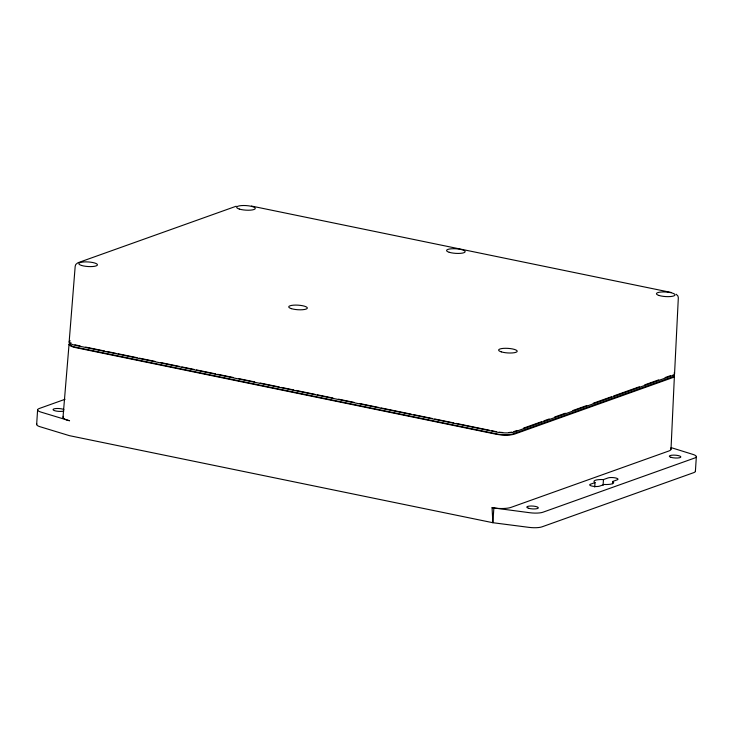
<?xml version="1.0" encoding="UTF-8"?>
<svg xmlns="http://www.w3.org/2000/svg" width="733" height="733" viewBox="0 0 733 733"><rect width="100%" height="100%" fill="white"/><g stroke="black" fill="none" stroke-linecap="round" stroke-linejoin="round"><path stroke-width="1.1" d="M671.007 449.247L674.397 376.102M674.552 373.876L678.327 297.827L677.924 296.031L676.202 294.245M36.65 424.544L37.594 409.921M594.738 487.088L595.031 482.589A9.877 2.428 3.7 0 1 603.451 479.574L608.078 477.925A5.351 1.31 3.7 0 1 615.381 477.907A5.351 1.31 3.7 0 1 617.268 479.822L612.641 481.471A9.877 2.428 3.7 0 1 604.23 484.476L599.603 486.135A5.351 1.31 3.7 0 1 592.301 486.153A5.351 1.31 3.7 0 1 590.404 484.238L595.031 482.589M603.085 485.2L603.451 479.574M612.504 483.725L612.641 481.471M695.406 471.237L696.35 456.613M670.521 448.248A15.265 3.747 3.7 0 1 668.89 450.987L511.066 507.364A15.265 3.747 3.7 0 1 493.868 508.024L492.851 522.711L528.878 527.357A11.627 2.85 3.7 0 0 541.971 526.853L693.803 472.62A11.627 2.85 3.7 0 0 695.315 470.916M69.14 342.082L75.197 266.18L75.801 264.439L77.698 262.881M63.001 417.26L69.049 344.29M78.385 262.588L236.173 206.23M65.045 399.293L39.197 408.528A11.627 2.85 3.7 0 0 40.92 412.083L69.571 420.751L67.363 420.192A15.265 3.747 3.7 0 1 63.551 416.326M513.815 431.618L517.031 430.463M523.472 428.164L541.714 421.649M543.859 420.879L549.228 418.964M554.597 417.05L565.326 413.22M572.84 410.535L586.785 405.551M593.226 403.251L611.469 396.736M613.613 395.967L639.368 386.767M644.738 384.852L658.692 379.868M665.124 377.568L670.493 375.653M36.888 423.94A11.627 2.85 3.7 0 0 39.976 426.707L69.415 435.659L492.851 522.711L492.063 507.731L493.868 508.024M251.419 206.046L671.062 292.44M80.062 345.949L74.922 344.803M85.651 347.103L104.672 351.015M106.917 351.474L115.869 353.324M118.105 353.782L137.126 357.695M139.362 358.162L155.029 361.387M160.619 362.542L179.64 366.454M181.876 366.912L194.19 369.45M196.426 369.908L215.447 373.83M217.683 374.288L233.341 377.513M238.94 378.668L254.608 381.893M260.197 383.047L279.218 386.96M281.454 387.427L293.768 389.956M296.004 390.423L315.025 394.336M317.261 394.794L332.929 398.028M338.518 399.173L354.186 402.399M359.775 403.553L378.796 407.475M381.032 407.933L411.25 414.154M413.485 414.612L432.507 418.534M434.742 418.992L453.764 422.914M455.999 423.372L489.562 430.28M491.806 430.747L496.278 431.664M492.063 507.731L529.822 512.734A11.627 2.85 3.7 0 0 542.915 512.23L694.747 457.997A11.627 2.85 3.7 0 0 693.024 454.442L671.19 447.643M63.844 410.975A5.809 1.429 3.7 0 1 55.076 410.81A5.809 1.429 3.7 0 1 55.158 408.62A5.809 1.429 3.7 0 1 63.899 409.555M511.716 432.149A12.745 3.124 3.7 0 1 509.069 432.479M502.691 432.497A12.745 3.124 3.7 0 1 499.411 432.186M70.698 343.575A12.745 3.124 3.7 0 0 73.886 346.801L499.265 434.412A12.745 3.124 3.7 0 0 511.579 434.376L672.747 376.808A12.745 3.124 3.7 0 0 672.812 375.195M70.973 342.696A13.936 3.418 3.7 0 0 75.893 347.68L495.6 434.119A13.936 3.418 3.7 0 0 514.648 434.064L672.473 377.697A13.936 3.418 3.7 0 0 673.957 375.186M674.103 372.96A13.936 3.418 3.7 0 1 672.628 375.47L514.795 431.838A13.936 3.418 3.7 0 1 495.755 431.893L75.985 345.472A13.936 3.418 3.7 0 1 69.278 341.642M69.644 341.221A13.936 3.418 3.7 0 1 70.249 340.836M528.438 508.235A5.809 1.429 3.7 0 0 538.169 508.198A5.809 1.429 3.7 0 0 531.132 506.008A5.809 1.429 3.7 0 0 528.438 508.235M670.979 457.319A5.791 1.42 3.7 0 0 680.664 457.291A5.791 1.42 3.7 0 0 673.654 455.111A5.791 1.42 3.7 0 0 670.979 457.319M501.262 351.858A9.327 2.291 3.7 0 0 516.875 351.813A9.327 2.291 3.7 0 0 505.568 348.294A9.327 2.291 3.7 0 0 501.262 351.858M81.5 265.447A9.327 2.291 3.7 0 0 97.113 265.401A9.327 2.291 3.7 0 0 85.807 261.873A9.327 2.291 3.7 0 0 81.5 265.447M291.377 308.648A9.327 2.291 3.7 0 0 306.99 308.611A9.327 2.291 3.7 0 0 295.692 305.084A9.327 2.291 3.7 0 0 291.377 308.648M659.086 295.491A9.327 2.291 3.7 0 0 674.708 295.445A9.327 2.291 3.7 0 0 663.402 291.926A9.327 2.291 3.7 0 0 659.086 295.491M449.21 252.28A9.327 2.291 3.7 0 0 464.823 252.234A9.327 2.291 3.7 0 0 453.525 248.716A9.327 2.291 3.7 0 0 449.21 252.28M239.325 209.07A9.327 2.291 3.7 0 0 254.937 209.024A9.327 2.291 3.7 0 0 243.64 205.506A9.327 2.291 3.7 0 0 239.325 209.07"/></g></svg>
